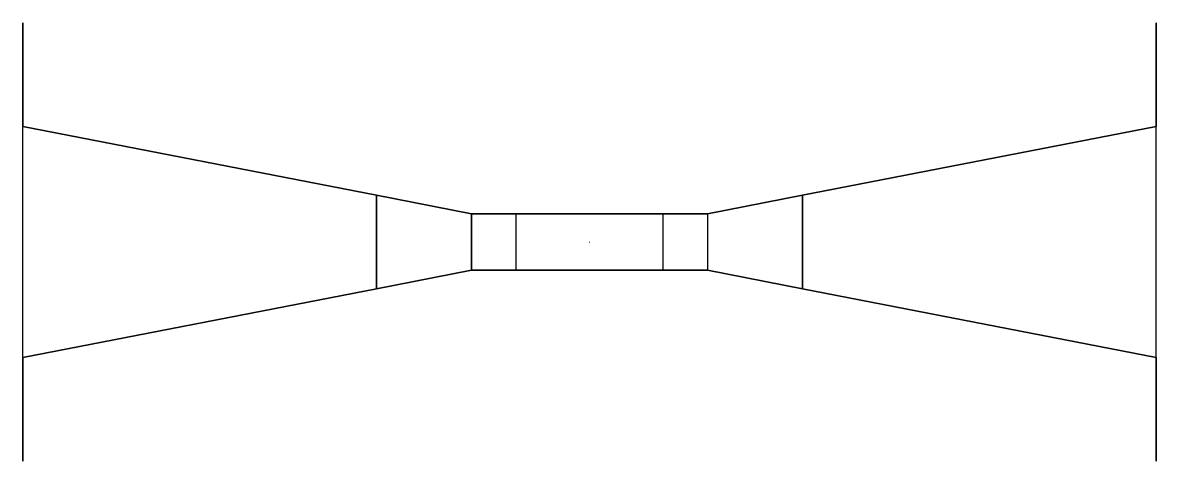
# Model space of a CAD drawing. Header units: metres. Extents: x -23058 to 23058, y -8919 to 8919.
import ezdxf

# ---------------------------------------------------------------- set-up
doc = ezdxf.new("R2010")
doc.units = ezdxf.units.M
for name, color, linetype in [('Appron', 100, 'Continuous'), ('Return_Wall', 159, 'Continuous'), ('Wingwall', 190, 'Continuous')]:
    doc.layers.add(name, color=color, linetype=linetype)
doc.layers.add('Pier', color=7, linetype='Continuous', true_color=0x3e94a8)
doc.layers.add('Top_Slab', color=7, linetype='Continuous', true_color=0x182513)

msp = doc.modelspace()

# ---------------------------------------------------------------- linework, layer by layer
msp.add_line((0, 0), (10, 0))
at = {"layer": 'Appron'}
for points in [[(-8658, -1900, -2720), (-23058, -4699, -2720), (-23058, 4699, -2720), (-8658, 1900, -2720)], [(8658, -1900, -2720), (23058, -4699, -2720), (23058, 4699, -2720), (8658, 1900, -2720)], [(-4800, -1150, -1500), (-8658, -1900, -2720), (-8658, 1900, -2720), (-4800, 1150, -1500)], [(4800, -1150, -1500), (8658, -1900, -2720), (8658, 1900, -2720), (4800, 1150, -1500)], [(-4800, -1150, -1500), (-4800, 1150, -1500), (4800, 1150, -1500), (4800, -1150, -1500)]]:
    msp.add_polyline3d(points, close=True, dxfattribs=at)
at = {"layer": 'Pier'}
for points in [[(-4800, 1150, -1500), (-4800, 1150, 6000), (4800, 1150, 6000), (4800, 1150, -1500)], [(-4800, -1150, -1500), (-4800, -1150, 6000), (4800, -1150, 6000), (4800, -1150, -1500)]]:
    msp.add_polyline3d(points, close=True, dxfattribs=at)
at = {"layer": 'Return_Wall'}
for points in [[(-23058, 4699, -2720), (-23058, 8919, -2720), (-23058, 8919, 3950), (-23058, 4699, 3950)], [(23058, 4699, -2720), (23058, 8919, -2720), (23058, 8919, 3950), (23058, 4699, 3950)], [(-23058, -4699, -2720), (-23058, -8919, -2720), (-23058, -8919, 3950), (-23058, -4699, 3950)], [(23058, -4699, -2720), (23058, -8919, -2720), (23058, -8919, 3950), (23058, -4699, 3950)]]:
    msp.add_polyline3d(points, close=True, dxfattribs=at)
at = {"layer": 'Top_Slab'}
msp.add_polyline3d([(-3000, -1150, 6000), (3000, -1150, 6000), (3000, 1150, 6000), (-3000, 1150, 6000)], close=True, dxfattribs=at)
at = {"layer": 'Wingwall'}
for points in [[(-8658, 1900, -2720), (-23058, 4699, -2720), (-23058, 4699, 3950), (-8658, 1900, 3950)], [(8658, 1900, -2720), (23058, 4699, -2720), (23058, 4699, 3950), (8658, 1900, 3950)], [(-4800, 1150, -1500), (-8658, 1900, -2720), (-8658, 1900, 3950), (-4800, 1150, 3950)], [(4800, 1150, -1500), (8658, 1900, -2720), (8658, 1900, 3950), (4800, 1150, 3950)], [(-4800, -1150, -1500), (-8658, -1900, -2720), (-8658, -1900, 3950), (-4800, -1150, 3950)], [(4800, -1150, -1500), (8658, -1900, -2720), (8658, -1900, 3950), (4800, -1150, 3950)], [(-8658, -1900, -2720), (-23058, -4699, -2720), (-23058, -4699, 3950), (-8658, -1900, 3950)], [(8658, -1900, -2720), (23058, -4699, -2720), (23058, -4699, 3950), (8658, -1900, 3950)]]:
    msp.add_polyline3d(points, close=True, dxfattribs=at)

doc.saveas('drawing.dxf')
